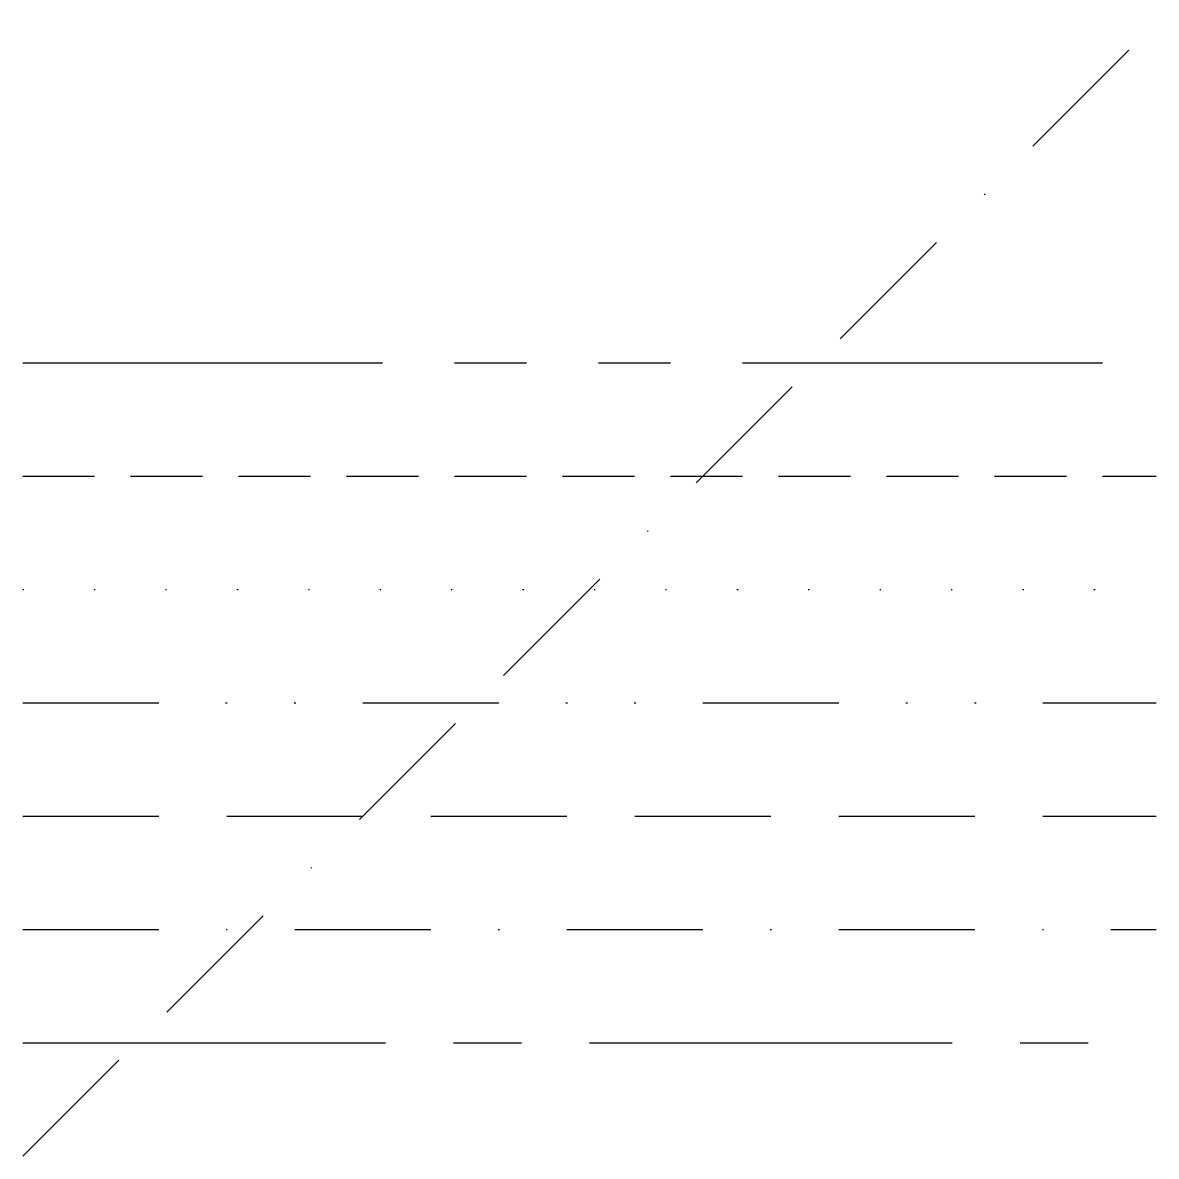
# Model space of a CAD drawing. Extents: x 0 to 100, y 0 to 100.
import ezdxf

# ---------------------------------------------------------------- set-up
doc = ezdxf.new("R2010")
doc.units = 0
for name, pattern in [('BORDER', [42, 12, -6, 12, -5.95, 0.1, -5.95]), ('CENTER', [50, 32, -6, 6, -6]), ('DASHDOT', [24, 12, -5.95, 0.1, -5.95]), ('DASHED', [18, 12, -6]), ('DIVIDE', [30, 12, -5.9, 0.15, -5.9, 0.15, -5.9]), ('DOT', [6.3, 0.1, -6.2]), ('HIDDEN', [9.525, 6.35, -3.175]), ('PHANTOM', [63.5, 31.75, -6.35, 6.35, -6.35, 6.35, -6.35])]:
    doc.linetypes.add(name, pattern=pattern)

msp = doc.modelspace()

# ---------------------------------------------------------------- linework, layer by layer
at = {"linetype": 'BORDER'}
msp.add_line((0, 0), (100, 100), dxfattribs=at)
at = {"linetype": 'PHANTOM'}
msp.add_line((0, 70), (100, 70), dxfattribs=at)
at = {"linetype": 'HIDDEN'}
msp.add_line((0, 60), (100, 60), dxfattribs=at)
at = {"linetype": 'DOT'}
msp.add_line((0, 50), (100, 50), dxfattribs=at)
at = {"linetype": 'DIVIDE'}
msp.add_line((0, 40), (100, 40), dxfattribs=at)
at = {"linetype": 'DASHED'}
msp.add_line((0, 30), (100, 30), dxfattribs=at)
at = {"linetype": 'DASHDOT'}
msp.add_line((0, 20), (100, 20), dxfattribs=at)
at = {"linetype": 'CENTER'}
msp.add_line((0, 10), (100, 10), dxfattribs=at)

doc.saveas('drawing.dxf')
